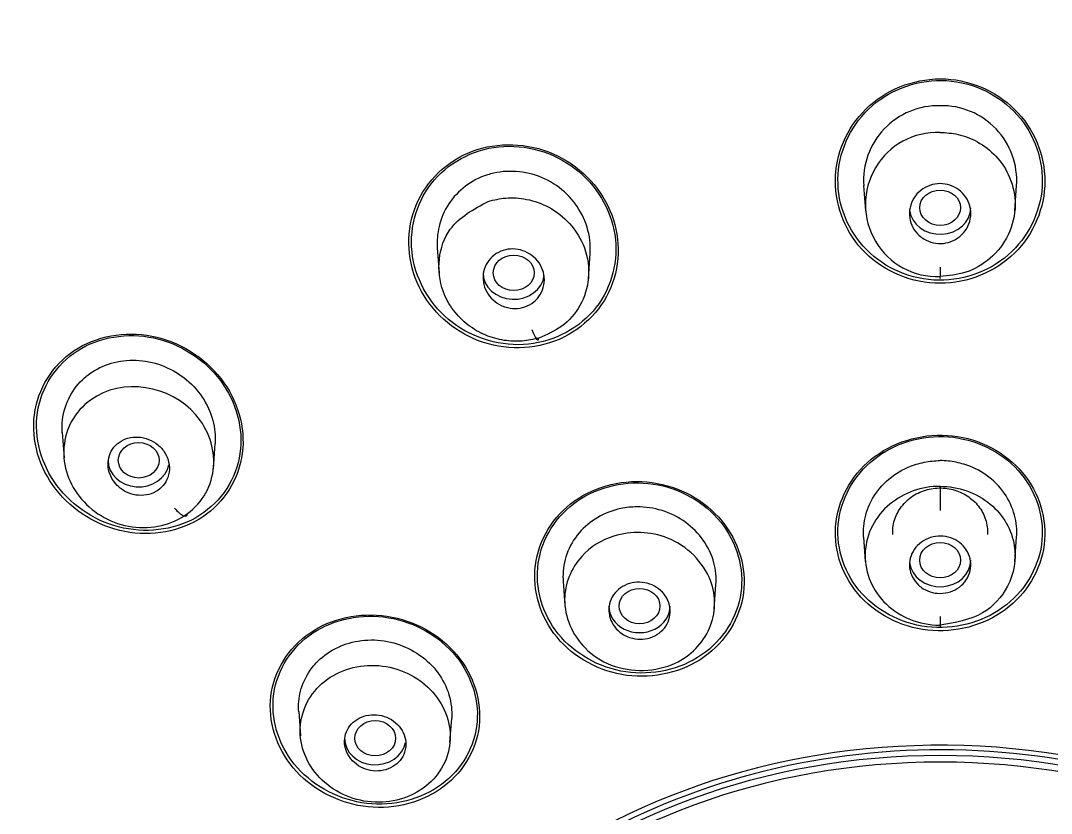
# Model space of a CAD drawing. Header units: millimetres. Extents: x -60 to 7633, y -2614 to 2146.
# Drawn here: x 186.6 to 206.78, y 1484.71 to 1500.22 of the extents above; entities that cross this region are included whole.
import ezdxf

# ---------------------------------------------------------------- set-up
doc = ezdxf.new("R2010")
doc.units = ezdxf.units.MM
doc.layers.get('0').update_dxf_attribs({"color": 250})

msp = doc.modelspace()

# ---------------------------------------------------------------- linework, layer by layer
at = {"linetype": 'Continuous'}
for p, q in [((204.6, 1498.56), (204.6, 1498.56)), ((204.6, 1498.56), (204.6, 1498.56)), ((203.103, 1496.996), (203.138, 1496.501)), ((206.062, 1496.501), (206.097, 1496.996)), ((194.76, 1495.777), (194.795, 1495.282)), ((197.716, 1495.171), (197.75, 1495.666)), ((187.419, 1492.163), (187.454, 1491.668)), ((190.378, 1491.456), (190.413, 1491.951)), ((204.6, 1491.11), (204.6, 1490.637)), ((203.103, 1490.12), (203.136, 1489.64)), ((206.064, 1489.64), (206.097, 1490.12)), ((197.222, 1489.257), (197.256, 1488.78)), ((200.18, 1488.711), (200.213, 1489.189)), ((204.6, 1488.561), (204.6, 1488.355)), ((192.047, 1486.703), (192.081, 1486.226)), ((195.007, 1486.097), (195.041, 1486.574))]:
    msp.add_line(p, q, dxfattribs=at)
for centre, radius, start, end in [((204.567, 1497.094), 1.466, 88.7389, 183.9478), ((204.633, 1497.094), 1.466, 356.0522, 91.2611), ((204.55, 1496.626), 1.412, 87.9876, 272.0124)]:
    msp.add_arc(centre, radius, start, end, dxfattribs=at)
for centre, major_axis, ratio, start_param, end_param in [((204.6, 1481.714), (51.65, 0), 0.866025, -0.447532, 3.589125), ((204.6, 1481.328), (-50.8, 0), 0.866025, 1.920717, 6.283185), ((204.6, 1482.712), (-50.6, 0), 0.866025, 4.788727, 5.968765), ((204.6, 1482.162), (-50.8, 0), 0.866025, 3.141593, 6.283185), ((204.6, 1496.564), (-0.6, 0), 0.866025, 0.104445, 3.141593), ((196.255, 1495.29), (-0.6, 0), 0.866025, 0, 3.037101), ((204.605, 1495.504), (0.007, 0.327), 0.008023, 1.89096, 3.630273), ((196.628, 1494.284), (-0.105, 0.31), 0.16482, 1.860645, 3.599958), ((188.916, 1491.62), (-0.6, 0), 0.866025, 0, 2.97598), ((189.66, 1490.799), (-0.192, 0.265), 0.318967, 1.784278, 3.523716), ((204.6, 1489.666), (-0.6, 0), 0.866025, 0.103038, 3.141593), ((198.717, 1488.768), (-0.6, 0), 0.866025, 0, 3.141593), ((204.6, 1475.132), (12.496, 0), 0.866025, 0, 3.620616), ((193.544, 1486.181), (-0.6, 0), 0.866025, 0, 2.984407), ((204.6, 1475.034), (12.713, 0), 0.866025, 0.016703, 3.102639)]:
    msp.add_ellipse(centre, major_axis=major_axis, ratio=ratio, start_param=start_param, end_param=end_param, dxfattribs=at)
for centre, major_axis, ratio in [((204.6, 1496.563), (-0.4, 0), 0.866482), ((196.255, 1495.289), (0.4, 0), 0.866375), ((188.916, 1491.62), (0.4, -0.001), 0.866104), ((204.6, 1489.666), (0.4, 0), 0.866025), ((198.717, 1488.768), (-0.4, 0), 0.866025), ((193.544, 1486.181), (0.4, 0), 0.866025), ((204.6, 1475.068), (-12.449, 0), 0.866025), ((204.6, 1475.017), (12.359, 0), 0.866025)]:
    msp.add_ellipse(centre, major_axis=major_axis, ratio=ratio, dxfattribs=at)
for points, knots in [([(204.6, 1534.682), (203.972, 1534.679), (202.895, 1534.67), (201.09, 1534.6), (199.285, 1534.484), (197.655, 1534.335), (196.011, 1534.146), (194.376, 1533.919), (192.676, 1533.633), (191.058, 1533.319), (189.492, 1532.976), (187.888, 1532.579), (186.355, 1532.157), (184.946, 1531.732), (183.076, 1531.12), (180.633, 1530.222), (177.616, 1528.925), (174.799, 1527.522), (172.128, 1526.015), (169.515, 1524.364), (166.868, 1522.472), (164.602, 1520.64), (162.652, 1518.901), (160.838, 1517.136), (159.02, 1515.174), (157.427, 1513.258), (156.224, 1511.671), (155.204, 1510.224), (154.195, 1508.687), (153.124, 1506.896), (152.157, 1505.098), (151.377, 1503.494), (150.784, 1502.161), (150.326, 1501.049), (149.863, 1499.846), (149.359, 1498.416), (148.797, 1496.598), (148.344, 1494.866), (148.03, 1493.435), (147.816, 1492.328), (147.624, 1491.204), (147.419, 1489.751), (147.252, 1488.129), (147.114, 1485.967), (147.093, 1483.97), (147.157, 1482.356), (147.202, 1481.609), (147.245, 1481.001), (147.303, 1480.336), (147.398, 1479.415), (147.571, 1478.043), (147.876, 1476.207), (148.355, 1474.005), (148.908, 1471.965), (149.536, 1470.017), (150.188, 1468.242), (150.955, 1466.398), (151.826, 1464.53), (152.428, 1463.394), (152.768, 1462.758)], [0, 0, 0, 0, 0.014845, 0.030229, 0.046069, 0.062169, 0.07278, 0.089194, 0.105234, 0.117809, 0.13231, 0.14724, 0.161161, 0.174109, 0.186014, 0.213095, 0.242928, 0.273353, 0.29731, 0.325373, 0.356785, 0.385901, 0.405156, 0.428914, 0.45627, 0.480102, 0.499041, 0.512328, 0.530057, 0.55138, 0.57217, 0.588948, 0.6029, 0.614401, 0.623786, 0.640156, 0.658559, 0.679141, 0.692814, 0.700833, 0.711931, 0.726304, 0.744149, 0.760314, 0.790427, 0.803014, 0.807762, 0.812366, 0.820798, 0.827498, 0.839596, 0.861463, 0.882043, 0.90546, 0.923201, 0.941646, 0.960296, 0.981206, 1, 1, 1, 1]), ([(256.432, 1462.758), (257.027, 1463.893), (257.97, 1465.715), (259.21, 1468.703), (260.13, 1471.392), (260.798, 1473.81), (261.259, 1475.898), (261.573, 1477.685), (261.786, 1479.246), (261.927, 1480.615), (262.021, 1481.904), (262.081, 1483.254), (262.1, 1484.813), (262.048, 1486.763), (261.88, 1488.967), (261.594, 1491.147), (261.299, 1492.803), (260.997, 1494.241), (260.705, 1495.451), (260.363, 1496.701), (260.042, 1497.767), (259.7, 1498.817), (259.311, 1499.914), (258.842, 1501.136), (258.268, 1502.511), (257.528, 1504.123), (256.597, 1505.953), (255.555, 1507.789), (254.285, 1509.813), (252.695, 1512.089), (250.501, 1514.841), (248.042, 1517.491), (245.726, 1519.658), (243.828, 1521.27), (242.038, 1522.674), (240.367, 1523.874), (238.904, 1524.849), (237.778, 1525.563), (236.544, 1526.307), (235.023, 1527.171), (233.032, 1528.215), (230.694, 1529.318), (228.342, 1530.298), (226.097, 1531.129), (223.811, 1531.882), (221.236, 1532.614), (218.575, 1533.242), (215.756, 1533.781), (213.067, 1534.175), (210.221, 1534.47), (207.418, 1534.649), (205.628, 1534.672), (204.6, 1534.682)], [0, 0, 0, 0, 0.033457, 0.063683, 0.091751, 0.11646, 0.136812, 0.154281, 0.169601, 0.183091, 0.19488, 0.207521, 0.222736, 0.240841, 0.265067, 0.288317, 0.30576, 0.314616, 0.330171, 0.342643, 0.352374, 0.362683, 0.374813, 0.386244, 0.400544, 0.417932, 0.43754, 0.459762, 0.478723, 0.505845, 0.538076, 0.577825, 0.607078, 0.625944, 0.646123, 0.66941, 0.68198, 0.69385, 0.705477, 0.720802, 0.74094, 0.765802, 0.789859, 0.808653, 0.829155, 0.853345, 0.879059, 0.900803, 0.928424, 0.949823, 0.97568, 1, 1, 1, 1]), ([(206.128, 1498.416), (205.768, 1498.81), (205.246, 1499.056), (204.165, 1499.11), (203.615, 1498.915), (202.823, 1498.207), (202.581, 1497.703), (202.527, 1496.663), (202.712, 1496.143), (203.43, 1495.358), (203.951, 1495.113), (205.041, 1495.059), (205.589, 1495.255), (206.379, 1495.96), (206.62, 1496.467), (206.673, 1497.497), (206.488, 1498.021), (206.128, 1498.416)], [0, 0, 0, 0, 0.125, 0.125, 0.25, 0.25, 0.375, 0.375, 0.5, 0.5, 0.625, 0.625, 0.75, 0.75, 0.875, 0.875, 1, 1, 1, 1]), ([(206.107, 1498.382), (205.761, 1498.771), (205.254, 1499.017), (204.2, 1499.083), (203.66, 1498.898), (202.878, 1498.216), (202.636, 1497.726), (202.572, 1496.711), (202.746, 1496.201), (203.437, 1495.427), (203.942, 1495.181), (205.006, 1495.116), (205.543, 1495.301), (206.323, 1495.981), (206.565, 1496.474), (206.628, 1497.479), (206.454, 1497.993), (206.107, 1498.382)], [0, 0, 0, 0, 0.125, 0.125, 0.25, 0.25, 0.375, 0.375, 0.5, 0.5, 0.625, 0.625, 0.75, 0.75, 0.875, 0.875, 1, 1, 1, 1]), ([(204.6, 1498.038), (204.718, 1498.031), (204.973, 1498.013), (205.356, 1497.859), (205.723, 1497.579), (205.997, 1497.148), (206.111, 1496.6), (205.973, 1496.026), (205.616, 1495.558), (205.124, 1495.267), (204.762, 1495.232), (204.6, 1495.215)], [0, 0, 0, 0, 0.076077, 0.164347, 0.264548, 0.376745, 0.501002, 0.638016, 0.766904, 0.887648, 1, 1, 1, 1]), ([(197.029, 1497.618), (196.527, 1497.837), (195.946, 1497.855), (194.951, 1497.482), (194.545, 1497.09), (194.149, 1496.138), (194.157, 1495.585), (194.573, 1494.618), (194.977, 1494.214), (195.967, 1493.784), (196.554, 1493.764), (197.55, 1494.136), (197.956, 1494.525), (198.354, 1495.48), (198.344, 1496.033), (197.931, 1496.991), (197.53, 1497.399), (197.029, 1497.618)], [0, 0, 0, 0, 0.125, 0.125, 0.25, 0.25, 0.375, 0.375, 0.5, 0.5, 0.625, 0.625, 0.75, 0.75, 0.875, 0.875, 1, 1, 1, 1]), ([(197.454, 1497.331), (197.033, 1497.653), (196.487, 1497.81), (195.443, 1497.702), (194.952, 1497.433), (194.331, 1496.633), (194.199, 1496.11), (194.355, 1495.105), (194.639, 1494.633), (195.47, 1493.998), (196.021, 1493.839), (197.064, 1493.947), (197.554, 1494.213), (198.181, 1495.017), (198.309, 1495.539), (198.155, 1496.534), (197.874, 1497.009), (197.454, 1497.331)], [0, 0, 0, 0, 0.125, 0.125, 0.25, 0.25, 0.375, 0.375, 0.5, 0.5, 0.625, 0.625, 0.75, 0.75, 0.875, 0.875, 1, 1, 1, 1]), ([(197.75, 1495.662), (197.756, 1495.751), (197.754, 1495.841), (197.744, 1495.929), (197.724, 1496.098), (197.673, 1496.268), (197.594, 1496.422), (197.518, 1496.57), (197.415, 1496.708), (197.294, 1496.827), (197.168, 1496.949), (197.019, 1497.054), (196.858, 1497.129), (196.704, 1497.201), (196.534, 1497.247), (196.365, 1497.265), (196.198, 1497.284), (196.026, 1497.276), (195.864, 1497.24), (195.823, 1497.231), (195.782, 1497.22), (195.742, 1497.207)], [0.3675646, 0.3675646, 0.3675646, 0.3675646, 0.426387, 0.426387, 0.426387, 0.5392035, 0.5392035, 0.5392035, 0.6476038, 0.6476038, 0.6476038, 0.7600563, 0.7600563, 0.7600563, 0.8676449, 0.8676449, 0.8676449, 0.9734223, 0.9734223, 0.9734223, 1, 1, 1, 1]), ([(195.742, 1497.207), (195.587, 1497.158), (195.439, 1497.081), (195.311, 1496.985), (195.183, 1496.889), (195.071, 1496.77), (194.984, 1496.639), (194.894, 1496.505), (194.829, 1496.352), (194.793, 1496.196), (194.762, 1496.058), (194.751, 1495.915), (194.76, 1495.773)], [0, 0, 0, 0, 0.1049425, 0.1049425, 0.1049425, 0.2096355, 0.2096355, 0.2096355, 0.3172255, 0.3172255, 0.3172255, 0.411305, 0.411305, 0.411305, 0.411305]), ([(204.193, 1496.018), (204.143, 1496.063), (204.101, 1496.117), (204.069, 1496.175), (204.038, 1496.234), (204.016, 1496.298), (204.006, 1496.363), (203.996, 1496.429), (203.998, 1496.497), (204.012, 1496.563), (204.025, 1496.628), (204.051, 1496.693), (204.086, 1496.751), (204.122, 1496.808), (204.168, 1496.86), (204.222, 1496.903), (204.275, 1496.944), (204.336, 1496.978), (204.4, 1497), (204.463, 1497.022), (204.53, 1497.033), (204.597, 1497.034), (204.663, 1497.034), (204.73, 1497.023), (204.792, 1497.003), (204.854, 1496.982), (204.913, 1496.951), (204.965, 1496.913), (205.017, 1496.874), (205.063, 1496.825), (205.1, 1496.772), (205.137, 1496.718), (205.165, 1496.657), (205.181, 1496.594), (205.198, 1496.529), (205.204, 1496.461), (205.198, 1496.395), (205.191, 1496.329), (205.173, 1496.262), (205.144, 1496.201), (205.115, 1496.14), (205.074, 1496.083), (205.026, 1496.036), (204.978, 1495.988), (204.92, 1495.949), (204.859, 1495.92), (204.798, 1495.892), (204.732, 1495.873), (204.665, 1495.866), (204.599, 1495.859), (204.532, 1495.863), (204.467, 1495.877), (204.403, 1495.892), (204.341, 1495.916), (204.285, 1495.95), (204.252, 1495.969), (204.221, 1495.992), (204.193, 1496.018)], [0, 0, 0, 0, 0.054469, 0.054469, 0.054469, 0.108884, 0.108884, 0.108884, 0.164085, 0.164085, 0.164085, 0.219705, 0.219705, 0.219705, 0.274884, 0.274884, 0.274884, 0.328941, 0.328941, 0.328941, 0.381729, 0.381729, 0.381729, 0.433685, 0.433685, 0.433685, 0.485587, 0.485587, 0.485587, 0.538206, 0.538206, 0.538206, 0.592006, 0.592006, 0.592006, 0.646967, 0.646967, 0.646967, 0.702554, 0.702554, 0.702554, 0.757931, 0.757931, 0.757931, 0.81234, 0.81234, 0.81234, 0.865484, 0.865484, 0.865484, 0.917646, 0.917646, 0.917646, 0.96951, 0.96951, 0.96951, 1, 1, 1, 1]), ([(196.746, 1494.013), (196.638, 1493.988), (196.416, 1493.937), (196.058, 1493.956), (195.693, 1494.056), (195.349, 1494.258), (195.057, 1494.553), (194.716, 1495.158), (194.805, 1496.172), (195.472, 1496.535), (195.754, 1496.688)], [0, 0, 0, 0, 0.072925, 0.150458, 0.232599, 0.319218, 0.41072, 0.50669, 0.791111, 1, 1, 1, 1]), ([(195.754, 1496.688), (195.868, 1496.716), (196.113, 1496.774), (196.528, 1496.742), (196.973, 1496.586), (197.383, 1496.259), (197.684, 1495.775), (197.759, 1495.191), (197.59, 1494.642), (197.231, 1494.221), (196.904, 1494.081), (196.746, 1494.013)], [0, 0, 0, 0, 0.076077, 0.164347, 0.264548, 0.376745, 0.501002, 0.638016, 0.766904, 0.887648, 1, 1, 1, 1]), ([(196.023, 1494.646), (195.96, 1494.674), (195.901, 1494.712), (195.851, 1494.758), (195.801, 1494.804), (195.759, 1494.859), (195.727, 1494.917), (195.694, 1494.977), (195.672, 1495.042), (195.662, 1495.108), (195.651, 1495.174), (195.653, 1495.243), (195.666, 1495.308), (195.679, 1495.373), (195.705, 1495.436), (195.74, 1495.492), (195.775, 1495.547), (195.821, 1495.597), (195.873, 1495.637), (195.925, 1495.676), (195.984, 1495.707), (196.047, 1495.727), (196.109, 1495.747), (196.175, 1495.757), (196.24, 1495.756), (196.306, 1495.755), (196.373, 1495.743), (196.435, 1495.722), (196.498, 1495.7), (196.558, 1495.668), (196.611, 1495.628), (196.665, 1495.588), (196.712, 1495.538), (196.75, 1495.484), (196.788, 1495.428), (196.817, 1495.365), (196.835, 1495.301), (196.852, 1495.236), (196.858, 1495.167), (196.852, 1495.101), (196.846, 1495.035), (196.828, 1494.969), (196.799, 1494.909), (196.771, 1494.851), (196.731, 1494.796), (196.683, 1494.75), (196.636, 1494.706), (196.58, 1494.669), (196.52, 1494.642), (196.46, 1494.616), (196.395, 1494.6), (196.33, 1494.594), (196.265, 1494.589), (196.198, 1494.594), (196.134, 1494.609), (196.096, 1494.618), (196.059, 1494.63), (196.023, 1494.646)], [0, 0, 0, 0, 0.054469, 0.054469, 0.054469, 0.108884, 0.108884, 0.108884, 0.164085, 0.164085, 0.164085, 0.219705, 0.219705, 0.219705, 0.274884, 0.274884, 0.274884, 0.328941, 0.328941, 0.328941, 0.381729, 0.381729, 0.381729, 0.433685, 0.433685, 0.433685, 0.485587, 0.485587, 0.485587, 0.538206, 0.538206, 0.538206, 0.592006, 0.592006, 0.592006, 0.646967, 0.646967, 0.646967, 0.702554, 0.702554, 0.702554, 0.757931, 0.757931, 0.757931, 0.81234, 0.81234, 0.81234, 0.865484, 0.865484, 0.865484, 0.917646, 0.917646, 0.917646, 0.96951, 0.96951, 0.96951, 1, 1, 1, 1]), ([(190.524, 1493.22), (190.195, 1493.644), (189.703, 1493.947), (188.643, 1494.154), (188.078, 1494.051), (187.226, 1493.481), (186.939, 1493.018), (186.811, 1492.004), (186.968, 1491.473), (187.618, 1490.633), (188.114, 1490.327), (189.171, 1490.121), (189.734, 1490.223), (190.595, 1490.797), (190.88, 1491.262), (191.007, 1492.263), (190.853, 1492.795), (190.524, 1493.22)], [0, 0, 0, 0, 0.125, 0.125, 0.25, 0.25, 0.375, 0.375, 0.5, 0.5, 0.625, 0.625, 0.75, 0.75, 0.875, 0.875, 1, 1, 1, 1]), ([(190.571, 1493.102), (190.278, 1493.534), (189.818, 1493.857), (188.796, 1494.126), (188.237, 1494.062), (187.362, 1493.565), (187.048, 1493.135), (186.853, 1492.159), (186.97, 1491.632), (187.549, 1490.778), (188.013, 1490.45), (189.031, 1490.184), (189.59, 1490.246), (190.472, 1490.747), (190.785, 1491.18), (190.978, 1492.144), (190.864, 1492.67), (190.571, 1493.102)], [0, 0, 0, 0, 0.125, 0.125, 0.25, 0.25, 0.375, 0.375, 0.5, 0.5, 0.625, 0.625, 0.75, 0.75, 0.875, 0.875, 1, 1, 1, 1]), ([(187.951, 1493.312), (188.078, 1493.404), (188.226, 1493.474), (188.38, 1493.519), (188.534, 1493.564), (188.699, 1493.584), (188.863, 1493.579), (189.03, 1493.573), (189.201, 1493.538), (189.36, 1493.479), (189.516, 1493.421), (189.665, 1493.339), (189.796, 1493.239), (189.938, 1493.132), (190.064, 1493), (190.16, 1492.855), (190.253, 1492.715), (190.324, 1492.56), (190.366, 1492.402), (190.406, 1492.253), (190.423, 1492.098), (190.412, 1491.947)], [0, 0, 0, 0, 0.1049425, 0.1049425, 0.1049425, 0.2096355, 0.2096355, 0.2096355, 0.3172255, 0.3172255, 0.3172255, 0.4224839, 0.4224839, 0.4224839, 0.5360354, 0.5360354, 0.5360354, 0.6450683, 0.6450683, 0.6450683, 0.7476067, 0.7476067, 0.7476067, 0.7476067]), ([(187.42, 1492.159), (187.414, 1492.244), (187.415, 1492.329), (187.425, 1492.412), (187.443, 1492.57), (187.493, 1492.726), (187.567, 1492.866), (187.64, 1493.004), (187.738, 1493.132), (187.857, 1493.236), (187.887, 1493.263), (187.919, 1493.288), (187.951, 1493.312)], [0.7034925, 0.7034925, 0.7034925, 0.7034925, 0.7600563, 0.7600563, 0.7600563, 0.8676449, 0.8676449, 0.8676449, 0.9734223, 0.9734223, 0.9734223, 1, 1, 1, 1]), ([(189.87, 1490.576), (190.173, 1490.8), (190.354, 1491.136), (190.407, 1491.858), (190.284, 1492.217), (189.536, 1493.089), (188.599, 1493.253), (187.974, 1492.798)], [0, 0, 0, 0, 0.25, 0.25, 0.5, 0.5, 1, 1, 1, 1]), ([(187.974, 1492.798), (187.665, 1492.574), (187.482, 1492.244), (187.424, 1491.507), (187.549, 1491.151), (188.047, 1490.569), (188.398, 1490.374), (189.177, 1490.261), (189.572, 1490.362), (189.87, 1490.576)], [0, 0, 0, 0, 0.25, 0.25, 0.5, 0.5, 0.75, 0.75, 1, 1, 1, 1]), ([(189.511, 1491.39), (189.52, 1491.454), (189.517, 1491.52), (189.502, 1491.584), (189.488, 1491.648), (189.462, 1491.711), (189.427, 1491.767), (189.391, 1491.825), (189.344, 1491.878), (189.291, 1491.923), (189.237, 1491.967), (189.175, 1492.004), (189.11, 1492.03), (189.045, 1492.056), (188.975, 1492.071), (188.906, 1492.075), (188.838, 1492.079), (188.769, 1492.071), (188.706, 1492.053), (188.643, 1492.035), (188.584, 1492.007), (188.532, 1491.97), (188.482, 1491.933), (188.438, 1491.888), (188.404, 1491.837), (188.369, 1491.786), (188.344, 1491.729), (188.33, 1491.669), (188.316, 1491.609), (188.312, 1491.545), (188.32, 1491.483), (188.327, 1491.419), (188.346, 1491.355), (188.375, 1491.296), (188.404, 1491.236), (188.445, 1491.179), (188.493, 1491.13), (188.542, 1491.08), (188.6, 1491.038), (188.662, 1491.006), (188.724, 1490.974), (188.793, 1490.951), (188.862, 1490.941), (188.929, 1490.93), (189, 1490.93), (189.066, 1490.942), (189.131, 1490.953), (189.194, 1490.976), (189.25, 1491.007), (189.304, 1491.038), (189.354, 1491.079), (189.394, 1491.126), (189.433, 1491.173), (189.465, 1491.227), (189.485, 1491.285), (189.498, 1491.319), (189.506, 1491.354), (189.511, 1491.39)], [0, 0, 0, 0, 0.054469, 0.054469, 0.054469, 0.108884, 0.108884, 0.108884, 0.164085, 0.164085, 0.164085, 0.219705, 0.219705, 0.219705, 0.274884, 0.274884, 0.274884, 0.328941, 0.328941, 0.328941, 0.381729, 0.381729, 0.381729, 0.433685, 0.433685, 0.433685, 0.485587, 0.485587, 0.485587, 0.538206, 0.538206, 0.538206, 0.592006, 0.592006, 0.592006, 0.646967, 0.646967, 0.646967, 0.702554, 0.702554, 0.702554, 0.757931, 0.757931, 0.757931, 0.81234, 0.81234, 0.81234, 0.865484, 0.865484, 0.865484, 0.917646, 0.917646, 0.917646, 0.96951, 0.96951, 0.96951, 1, 1, 1, 1]), ([(206.213, 1491.377), (205.879, 1491.776), (205.377, 1492.04), (204.31, 1492.159), (203.75, 1492.011), (202.91, 1491.389), (202.629, 1490.921), (202.501, 1489.922), (202.654, 1489.411), (203.319, 1488.619), (203.82, 1488.356), (204.896, 1488.237), (205.452, 1488.386), (206.293, 1489.006), (206.573, 1489.476), (206.697, 1490.463), (206.546, 1490.979), (206.213, 1491.377)], [0, 0, 0, 0, 0.125, 0.125, 0.25, 0.25, 0.375, 0.375, 0.5, 0.5, 0.625, 0.625, 0.75, 0.75, 0.875, 0.875, 1, 1, 1, 1]), ([(206.188, 1491.351), (205.867, 1491.743), (205.38, 1492.006), (204.341, 1492.134), (203.793, 1491.995), (202.965, 1491.397), (202.685, 1490.943), (202.549, 1489.969), (202.692, 1489.469), (203.331, 1488.689), (203.817, 1488.427), (204.865, 1488.299), (205.41, 1488.438), (206.238, 1489.035), (206.517, 1489.491), (206.65, 1490.453), (206.509, 1490.958), (206.188, 1491.351)], [0, 0, 0, 0, 0.125, 0.125, 0.25, 0.25, 0.375, 0.375, 0.5, 0.5, 0.625, 0.625, 0.75, 0.75, 0.875, 0.875, 1, 1, 1, 1]), ([(203.103, 1490.116), (203.093, 1490.26), (203.107, 1490.406), (203.145, 1490.546), (203.185, 1490.696), (203.252, 1490.842), (203.342, 1490.972), (203.435, 1491.109), (203.557, 1491.232), (203.697, 1491.33), (203.828, 1491.422), (203.978, 1491.495), (204.134, 1491.543), (204.235, 1491.574), (204.339, 1491.595), (204.445, 1491.606), (204.496, 1491.611), (204.548, 1491.614), (204.6, 1491.614)], [0.4787457, 0.4787457, 0.4787457, 0.4787457, 0.5775828, 0.5775828, 0.5775828, 0.6838102, 0.6838102, 0.6838102, 0.7954117, 0.7954117, 0.7954117, 0.9001953, 0.9001953, 0.9001953, 0.9671285, 0.9671285, 0.9671285, 1, 1, 1, 1]), ([(206.097, 1490.116), (206.107, 1490.26), (206.093, 1490.406), (206.055, 1490.546), (206.015, 1490.696), (205.948, 1490.842), (205.858, 1490.972), (205.765, 1491.109), (205.643, 1491.232), (205.503, 1491.33), (205.372, 1491.422), (205.222, 1491.495), (205.066, 1491.543), (204.965, 1491.574), (204.861, 1491.595), (204.755, 1491.606), (204.704, 1491.611), (204.652, 1491.614), (204.6, 1491.614)], [0.4787457, 0.4787457, 0.4787457, 0.4787457, 0.5775828, 0.5775828, 0.5775828, 0.6838102, 0.6838102, 0.6838102, 0.7954117, 0.7954117, 0.7954117, 0.9001953, 0.9001953, 0.9001953, 0.9671285, 0.9671285, 0.9671285, 1, 1, 1, 1]), ([(200.325, 1490.437), (199.992, 1490.84), (199.497, 1491.112), (198.426, 1491.259), (197.867, 1491.125), (197.025, 1490.526), (196.743, 1490.062), (196.617, 1489.073), (196.772, 1488.556), (197.434, 1487.757), (197.937, 1487.483), (199, 1487.34), (199.56, 1487.473), (200.406, 1488.072), (200.688, 1488.534), (200.813, 1489.521), (200.659, 1490.034), (200.325, 1490.437)], [0, 0, 0, 0, 0.125, 0.125, 0.25, 0.25, 0.375, 0.375, 0.5, 0.5, 0.625, 0.625, 0.75, 0.75, 0.875, 0.875, 1, 1, 1, 1]), ([(200.307, 1490.407), (199.988, 1490.804), (199.504, 1491.078), (198.467, 1491.234), (197.917, 1491.111), (197.085, 1490.537), (196.803, 1490.091), (196.666, 1489.121), (196.811, 1488.617), (197.441, 1487.833), (197.929, 1487.557), (198.965, 1487.403), (199.512, 1487.522), (200.353, 1488.1), (200.632, 1488.547), (200.768, 1489.504), (200.626, 1490.01), (200.307, 1490.407)], [0, 0, 0, 0, 0.125, 0.125, 0.25, 0.25, 0.375, 0.375, 0.5, 0.5, 0.625, 0.625, 0.75, 0.75, 0.875, 0.875, 1, 1, 1, 1]), ([(204.6, 1491.11), (204.239, 1491.112), (203.89, 1490.988), (203.618, 1490.763), (203.326, 1490.52), (203.157, 1490.185), (203.111, 1489.476), (203.244, 1489.122), (203.753, 1488.585), (204.12, 1488.418), (204.544, 1488.395), (204.572, 1488.394), (204.6, 1488.392)], [0, 0, 0, 0, 0.232401, 0.232401, 0.232401, 0.482333, 0.482333, 0.732266, 0.732266, 0.982199, 0.982199, 1, 1, 1, 1]), ([(203.673, 1490.168), (203.67, 1490.213), (203.672, 1490.259), (203.677, 1490.304), (203.688, 1490.402), (203.718, 1490.499), (203.764, 1490.587), (203.809, 1490.676), (203.872, 1490.758), (203.947, 1490.827), (204.021, 1490.896), (204.109, 1490.954), (204.204, 1490.996), (204.298, 1491.037), (204.401, 1491.064), (204.504, 1491.074), (204.607, 1491.084), (204.712, 1491.078), (204.813, 1491.056), (204.913, 1491.034), (205.01, 1490.995), (205.097, 1490.944), (205.184, 1490.892), (205.263, 1490.826), (205.327, 1490.751), (205.391, 1490.675), (205.443, 1490.588), (205.477, 1490.496), (205.511, 1490.404), (205.529, 1490.305), (205.528, 1490.208), (205.528, 1490.195), (205.528, 1490.181), (205.527, 1490.168)], [0.2421891, 0.2421891, 0.2421891, 0.2421891, 0.2673748, 0.2673748, 0.2673748, 0.3218286, 0.3218286, 0.3218286, 0.3762103, 0.3762103, 0.3762103, 0.4302093, 0.4302093, 0.4302093, 0.4836862, 0.4836862, 0.4836862, 0.5367437, 0.5367437, 0.5367437, 0.5896752, 0.5896752, 0.5896752, 0.6428264, 0.6428264, 0.6428264, 0.6964409, 0.6964409, 0.6964409, 0.7505557, 0.7505557, 0.7505557, 0.7578654, 0.7578654, 0.7578654, 0.7578654]), ([(204.6, 1491.11), (204.6, 1491.112), (204.951, 1491.112), (205.661, 1490.863), (206.149, 1489.999), (206.005, 1489.163), (205.443, 1488.535), (204.894, 1488.444), (204.6, 1488.392)], [0, 0, 0, 0, 0.000093, 0.231418, 0.451912, 0.642996, 0.809212, 1, 1, 1, 1]), ([(198.353, 1490.676), (198.193, 1490.643), (198.038, 1490.583), (197.9, 1490.502), (197.763, 1490.421), (197.638, 1490.317), (197.537, 1490.2), (197.431, 1490.077), (197.347, 1489.935), (197.294, 1489.785), (197.244, 1489.642), (197.218, 1489.488), (197.219, 1489.336), (197.22, 1489.31), (197.221, 1489.283), (197.222, 1489.256)], [0, 0, 0, 0, 0.0525768, 0.0525768, 0.0525768, 0.1049883, 0.1049883, 0.1049883, 0.1596311, 0.1596311, 0.1596311, 0.2119456, 0.2119456, 0.2119456, 0.2212032, 0.2212032, 0.2212032, 0.2212032]), ([(200.213, 1489.185), (200.223, 1489.329), (200.209, 1489.476), (200.172, 1489.616), (200.131, 1489.772), (200.059, 1489.925), (199.962, 1490.06), (199.869, 1490.189), (199.753, 1490.307), (199.621, 1490.404), (199.483, 1490.505), (199.323, 1490.586), (199.157, 1490.637), (199, 1490.685), (198.832, 1490.709), (198.668, 1490.708), (198.562, 1490.708), (198.456, 1490.697), (198.353, 1490.676)], [0.7003395, 0.7003395, 0.7003395, 0.7003395, 0.7499342, 0.7499342, 0.7499342, 0.8053058, 0.8053058, 0.8053058, 0.858398, 0.858398, 0.858398, 0.9141763, 0.9141763, 0.9141763, 0.9665469, 0.9665469, 0.9665469, 1, 1, 1, 1]), ([(199.267, 1490.098), (199.648, 1489.946), (200.233, 1489.366), (200.201, 1488.293), (199.424, 1487.485), (198.318, 1487.455), (197.484, 1488.007), (197.116, 1488.865), (197.473, 1489.744), (198.123, 1490.156), (198.743, 1490.234), (199.099, 1490.165), (199.267, 1490.098)], [0, 0, 0, 0, 0.13525, 0.247786, 0.359277, 0.49756, 0.566719, 0.68903, 0.796582, 0.881993, 0.940482, 1, 1, 1, 1]), ([(204.175, 1489.179), (204.128, 1489.224), (204.088, 1489.277), (204.059, 1489.334), (204.03, 1489.391), (204.011, 1489.453), (204.003, 1489.515), (203.996, 1489.578), (204.001, 1489.643), (204.016, 1489.704), (204.032, 1489.766), (204.059, 1489.826), (204.096, 1489.879), (204.133, 1489.932), (204.18, 1489.98), (204.234, 1490.019), (204.287, 1490.057), (204.348, 1490.088), (204.412, 1490.108), (204.476, 1490.127), (204.544, 1490.137), (204.611, 1490.136), (204.677, 1490.135), (204.745, 1490.123), (204.807, 1490.101), (204.87, 1490.08), (204.929, 1490.048), (204.98, 1490.009), (205.032, 1489.969), (205.077, 1489.921), (205.112, 1489.868), (205.147, 1489.814), (205.172, 1489.755), (205.186, 1489.694), (205.201, 1489.632), (205.204, 1489.567), (205.195, 1489.505), (205.187, 1489.442), (205.166, 1489.38), (205.136, 1489.323), (205.105, 1489.267), (205.064, 1489.214), (205.015, 1489.17), (204.966, 1489.127), (204.908, 1489.091), (204.847, 1489.065), (204.786, 1489.039), (204.719, 1489.023), (204.652, 1489.017), (204.586, 1489.012), (204.517, 1489.017), (204.453, 1489.032), (204.388, 1489.048), (204.325, 1489.073), (204.27, 1489.107), (204.236, 1489.128), (204.204, 1489.153), (204.175, 1489.179)], [0, 0, 0, 0, 0.054045, 0.054045, 0.054045, 0.10807, 0.10807, 0.10807, 0.162377, 0.162377, 0.162377, 0.216818, 0.216818, 0.216818, 0.271063, 0.271063, 0.271063, 0.324866, 0.324866, 0.324866, 0.37818, 0.37818, 0.37818, 0.431181, 0.431181, 0.431181, 0.484185, 0.484185, 0.484185, 0.537499, 0.537499, 0.537499, 0.591294, 0.591294, 0.591294, 0.645528, 0.645528, 0.645528, 0.699966, 0.699966, 0.699966, 0.754283, 0.754283, 0.754283, 0.808211, 0.808211, 0.808211, 0.86166, 0.86166, 0.86166, 0.914749, 0.914749, 0.914749, 0.967744, 0.967744, 0.967744, 1, 1, 1, 1]), ([(198.463, 1488.178), (198.402, 1488.206), (198.345, 1488.244), (198.297, 1488.289), (198.249, 1488.334), (198.208, 1488.387), (198.179, 1488.443), (198.149, 1488.501), (198.129, 1488.563), (198.121, 1488.626), (198.113, 1488.688), (198.117, 1488.753), (198.132, 1488.814), (198.147, 1488.875), (198.174, 1488.935), (198.21, 1488.987), (198.246, 1489.039), (198.293, 1489.086), (198.346, 1489.124), (198.398, 1489.161), (198.459, 1489.19), (198.522, 1489.209), (198.585, 1489.228), (198.653, 1489.237), (198.719, 1489.235), (198.786, 1489.233), (198.853, 1489.221), (198.916, 1489.199), (198.979, 1489.177), (199.039, 1489.145), (199.091, 1489.105), (199.143, 1489.065), (199.189, 1489.016), (199.225, 1488.962), (199.261, 1488.908), (199.287, 1488.848), (199.302, 1488.787), (199.317, 1488.725), (199.321, 1488.66), (199.313, 1488.597), (199.305, 1488.535), (199.285, 1488.473), (199.255, 1488.418), (199.225, 1488.362), (199.185, 1488.311), (199.136, 1488.268), (199.088, 1488.226), (199.031, 1488.19), (198.97, 1488.166), (198.91, 1488.141), (198.844, 1488.125), (198.778, 1488.121), (198.711, 1488.116), (198.643, 1488.122), (198.579, 1488.138), (198.539, 1488.147), (198.5, 1488.161), (198.463, 1488.178)], [0, 0, 0, 0, 0.054045, 0.054045, 0.054045, 0.10807, 0.10807, 0.10807, 0.162377, 0.162377, 0.162377, 0.216818, 0.216818, 0.216818, 0.271063, 0.271063, 0.271063, 0.324866, 0.324866, 0.324866, 0.37818, 0.37818, 0.37818, 0.431181, 0.431181, 0.431181, 0.484185, 0.484185, 0.484185, 0.537499, 0.537499, 0.537499, 0.591294, 0.591294, 0.591294, 0.645528, 0.645528, 0.645528, 0.699966, 0.699966, 0.699966, 0.754283, 0.754283, 0.754283, 0.808211, 0.808211, 0.808211, 0.86166, 0.86166, 0.86166, 0.914749, 0.914749, 0.914749, 0.967744, 0.967744, 0.967744, 1, 1, 1, 1]), ([(195.14, 1487.814), (194.803, 1488.216), (194.307, 1488.489), (193.239, 1488.65), (192.681, 1488.528), (191.843, 1487.951), (191.562, 1487.495), (191.444, 1486.517), (191.605, 1486.003), (192.272, 1485.206), (192.775, 1484.929), (193.836, 1484.772), (194.395, 1484.894), (195.238, 1485.474), (195.518, 1485.927), (195.635, 1486.903), (195.476, 1487.412), (195.14, 1487.814)], [0, 0, 0, 0, 0.125, 0.125, 0.25, 0.25, 0.375, 0.375, 0.5, 0.5, 0.625, 0.625, 0.75, 0.75, 0.875, 0.875, 1, 1, 1, 1]), ([(195.126, 1487.783), (194.804, 1488.179), (194.326, 1488.453), (193.284, 1488.627), (192.738, 1488.516), (191.908, 1487.966), (191.626, 1487.525), (191.494, 1486.574), (191.641, 1486.07), (192.28, 1485.281), (192.766, 1485.004), (193.8, 1484.835), (194.348, 1484.946), (195.181, 1485.498), (195.462, 1485.936), (195.594, 1486.887), (195.448, 1487.386), (195.126, 1487.783)], [0, 0, 0, 0, 0.125, 0.125, 0.25, 0.25, 0.375, 0.375, 0.5, 0.5, 0.625, 0.625, 0.75, 0.75, 0.875, 0.875, 1, 1, 1, 1]), ([(192.466, 1487.732), (192.58, 1487.836), (192.717, 1487.922), (192.865, 1487.984), (193.012, 1488.045), (193.173, 1488.084), (193.335, 1488.099), (193.504, 1488.113), (193.68, 1488.101), (193.846, 1488.061), (194.006, 1488.023), (194.162, 1487.96), (194.303, 1487.878), (194.451, 1487.792), (194.586, 1487.682), (194.696, 1487.556), (194.804, 1487.432), (194.889, 1487.29), (194.948, 1487.142), (195.007, 1486.995), (195.04, 1486.837), (195.043, 1486.682), (195.044, 1486.646), (195.043, 1486.609), (195.041, 1486.573)], [0, 0, 0, 0, 0.0525768, 0.0525768, 0.0525768, 0.1049883, 0.1049883, 0.1049883, 0.1596311, 0.1596311, 0.1596311, 0.2119456, 0.2119456, 0.2119456, 0.2670488, 0.2670488, 0.2670488, 0.3212585, 0.3212585, 0.3212585, 0.3753305, 0.3753305, 0.3753305, 0.3880849, 0.3880849, 0.3880849, 0.3880849]), ([(192.048, 1486.699), (192.038, 1486.834), (192.049, 1486.97), (192.083, 1487.1), (192.12, 1487.245), (192.185, 1487.385), (192.272, 1487.51), (192.327, 1487.59), (192.393, 1487.665), (192.466, 1487.732)], [0.8674007, 0.8674007, 0.8674007, 0.8674007, 0.9141763, 0.9141763, 0.9141763, 0.9665469, 0.9665469, 0.9665469, 1, 1, 1, 1]), ([(192.091, 1486.51), (192.035, 1486.158), (192.139, 1485.803), (192.596, 1485.222), (192.943, 1485.02), (193.706, 1484.884), (194.104, 1484.958), (194.74, 1485.365), (194.944, 1485.679), (195.053, 1486.377), (194.947, 1486.738), (194.488, 1487.315), (194.143, 1487.516), (193.372, 1487.651), (192.979, 1487.574), (192.352, 1487.173), (192.147, 1486.863), (192.091, 1486.51)], [0, 0, 0, 0, 0.125, 0.125, 0.25, 0.25, 0.375, 0.375, 0.5, 0.5, 0.625, 0.625, 0.75, 0.75, 0.875, 0.875, 1, 1, 1, 1]), ([(194.142, 1486.017), (194.148, 1486.078), (194.142, 1486.142), (194.125, 1486.203), (194.108, 1486.263), (194.08, 1486.322), (194.042, 1486.375), (194.005, 1486.428), (193.957, 1486.477), (193.902, 1486.516), (193.848, 1486.556), (193.786, 1486.588), (193.721, 1486.609), (193.656, 1486.63), (193.587, 1486.641), (193.519, 1486.642), (193.452, 1486.642), (193.384, 1486.632), (193.321, 1486.612), (193.259, 1486.592), (193.201, 1486.561), (193.15, 1486.523), (193.1, 1486.485), (193.056, 1486.438), (193.023, 1486.387), (192.99, 1486.335), (192.967, 1486.277), (192.954, 1486.218), (192.942, 1486.158), (192.941, 1486.096), (192.951, 1486.035), (192.96, 1485.973), (192.982, 1485.912), (193.013, 1485.856), (193.045, 1485.8), (193.087, 1485.748), (193.137, 1485.704), (193.186, 1485.659), (193.245, 1485.622), (193.307, 1485.595), (193.369, 1485.567), (193.437, 1485.549), (193.505, 1485.542), (193.572, 1485.536), (193.641, 1485.539), (193.707, 1485.553), (193.771, 1485.567), (193.833, 1485.592), (193.888, 1485.625), (193.943, 1485.657), (193.992, 1485.699), (194.031, 1485.747), (194.07, 1485.795), (194.1, 1485.85), (194.119, 1485.908), (194.131, 1485.943), (194.138, 1485.98), (194.142, 1486.017)], [0, 0, 0, 0, 0.054045, 0.054045, 0.054045, 0.10807, 0.10807, 0.10807, 0.162377, 0.162377, 0.162377, 0.216818, 0.216818, 0.216818, 0.271063, 0.271063, 0.271063, 0.324866, 0.324866, 0.324866, 0.37818, 0.37818, 0.37818, 0.431181, 0.431181, 0.431181, 0.484185, 0.484185, 0.484185, 0.537499, 0.537499, 0.537499, 0.591294, 0.591294, 0.591294, 0.645528, 0.645528, 0.645528, 0.699966, 0.699966, 0.699966, 0.754283, 0.754283, 0.754283, 0.808211, 0.808211, 0.808211, 0.86166, 0.86166, 0.86166, 0.914749, 0.914749, 0.914749, 0.967744, 0.967744, 0.967744, 1, 1, 1, 1])]:
    msp.add_open_spline(points, degree=3, knots=knots, dxfattribs=at)

doc.saveas('drawing.dxf')
